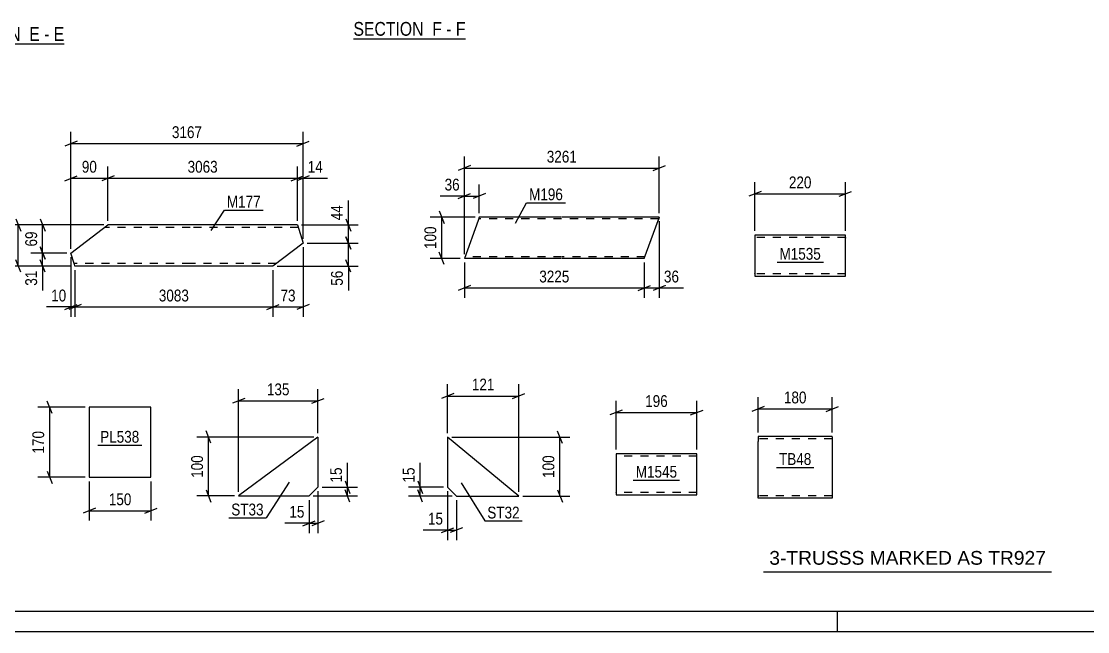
# Model space of a CAD drawing. Header units: millimetres. Extents: x 0 to 841, y 0 to 594.
# Drawn here: x 222.7 to 481.8, y 0 to 148.2 of the extents above; entities that cross this region are included whole.
import ezdxf

# ---------------------------------------------------------------- set-up
doc = ezdxf.new("R2010")
doc.units = ezdxf.units.MM
doc.linetypes.add('DXK_LINE_DOT2', pattern=[3.9198, 1.9599, -1.9599])
doc.styles.add('Arial', font='ARIAL.TTF', dxfattribs={"height": 0.2})
doc.styles.add('Arial Narrow', font='ARIALN.TTF', dxfattribs={"height": 0.2})

# ---------------------------------------------------------------- blocks, each defined once
blk = doc.blocks.new('Unknown-814553173-1135')
at = {"color": 5, "linetype": 'Continuous'}
for p, q in [((5, 5), (836, 5)), ((421, 0), (421, 5)), ((0, 0), (841, 0))]:
    blk.add_line(p, q, dxfattribs=at)
blk = doc.blocks.new('Unknown-814553173-16580')
at = {"color": 7, "linetype": 'Continuous'}
blk.add_line((403, 14.5), (473, 14.5), dxfattribs=at)
at = {"color": 7, "style": 'Arial'}
blk.add_text('3-TRUSSS MARKED AS TR927', height=3.3428, dxfattribs=at).set_placement((404.45, 16.25))
blk = doc.blocks.new('Unknown-814553173-15 - 1250')
at = {"color": 6, "linetype": 'Continuous'}
blk.add_line((205.49, 142.73), (233.13, 142.73), dxfattribs=at)
at = {"color": 0, "linetype": 'Continuous'}
blk.add_wipeout([(223.59, 143.48), (223.59, 146.98), (205.49, 146.98), (205.49, 143.48)], dxfattribs=at)
at = {"color": 7, "linetype": 'Continuous', "style": 'Arial Narrow'}
blk.add_text('SECTION ', height=3.34, dxfattribs=at).set_placement((205.49, 143.48))
at = {"color": 0, "linetype": 'Continuous'}
blk.add_wipeout([(227.2, 143.48), (227.2, 146.98), (224.64, 146.98), (224.64, 143.48)], dxfattribs=at)
blk.add_wipeout([(229.53, 143.48), (229.53, 146.98), (228.25, 146.98), (228.25, 143.48)], dxfattribs=at)
at = {"color": 7, "linetype": 'Continuous', "style": 'Arial Narrow'}
blk.add_text('E', height=3.34, dxfattribs=at).set_placement((224.64, 143.48))
at = {"color": 0, "linetype": 'Continuous'}
blk.add_wipeout([(233.13, 143.48), (233.13, 146.98), (230.58, 146.98), (230.58, 143.48)], dxfattribs=at)
at = {"color": 7, "linetype": 'Continuous', "style": 'Arial Narrow'}
for s, p in [('E', (230.58, 143.48)), ('-', (228.25, 143.48))]:
    blk.add_text(s, height=3.34, dxfattribs=at).set_placement(p)
blk = doc.blocks.new('Unknown-814553173-17 - 6002')
at = {"color": 6, "linetype": 'Continuous'}
blk.add_line((303.41, 143.97), (330.63, 143.97), dxfattribs=at)
at = {"color": 0, "linetype": 'Continuous'}
blk.add_wipeout([(321.52, 144.72), (321.52, 148.22), (303.41, 148.22), (303.41, 144.72)], dxfattribs=at)
at = {"color": 7, "linetype": 'Continuous', "style": 'Arial Narrow'}
blk.add_text('SECTION ', height=3.34, dxfattribs=at).set_placement((303.41, 144.72))
at = {"color": 0, "linetype": 'Continuous'}
blk.add_wipeout([(324.91, 144.72), (324.91, 148.22), (322.57, 148.22), (322.57, 144.72)], dxfattribs=at)
blk.add_wipeout([(327.24, 144.72), (327.24, 148.22), (325.96, 148.22), (325.96, 144.72)], dxfattribs=at)
at = {"color": 7, "linetype": 'Continuous', "style": 'Arial Narrow'}
blk.add_text('F', height=3.34, dxfattribs=at).set_placement((322.57, 144.72))
at = {"color": 0, "linetype": 'Continuous'}
blk.add_wipeout([(330.63, 144.72), (330.63, 148.22), (328.29, 148.22), (328.29, 144.72)], dxfattribs=at)
at = {"color": 7, "linetype": 'Continuous', "style": 'Arial Narrow'}
for s, p in [('F', (328.29, 144.72)), ('-', (325.96, 144.72))]:
    blk.add_text(s, height=3.34, dxfattribs=at).set_placement(p)
blk = doc.blocks.new('Part-814553173-6538 - 6534')
at = {"color": 2, "linetype": 'Continuous'}
for p, q in [((254.21, 54.49), (239.21, 54.49)), ((239.21, 54.49), (239.21, 37.49)), ((254.21, 37.49), (254.21, 54.49)), ((239.21, 37.49), (254.21, 37.49))]:
    blk.add_line(p, q, dxfattribs=at)
blk = doc.blocks.new('Part-814553173-6746 - 6740')
at = {"color": 2, "linetype": 'Continuous'}
for p, q in [((326.29, 47.23), (326.29, 35.09)), ((343.56, 32.94), (326.29, 47.23)), ((326.29, 35.09), (328.43, 32.94)), ((328.43, 32.94), (343.56, 32.94))]:
    blk.add_line(p, q, dxfattribs=at)
blk = doc.blocks.new('Part-814553173-6802 - 6796')
at = {"color": 2, "linetype": 'Continuous'}
for p, q in [((294.77, 47.24), (275.48, 32.95)), ((294.77, 47.24), (294.77, 35.09)), ((294.77, 35.09), (292.62, 32.95)), ((275.48, 32.95), (292.62, 32.95))]:
    blk.add_line(p, q, dxfattribs=at)
blk = doc.blocks.new('Part-814553173-2587 - 2571')
at = {"color": 2, "linetype": 'Continuous'}
for p, q in [((333.69, 99.86), (330.35, 90.66)), ((333.98, 100.66), (333.69, 99.86)), ((353.98, 100.66), (333.98, 100.66)), ((377.72, 100.66), (354.08, 100.66)), ((374.08, 90.66), (377.43, 99.86)), ((377.7, 100.6), (377.43, 99.86)), ((377.7, 100.6), (377.72, 100.66)), ((353.98, 90.66), (330.35, 90.66)), ((374.08, 90.66), (354.08, 90.66))]:
    blk.add_line(p, q, dxfattribs=at)
at = {"color": 7, "linetype": 'DXK_LINE_DOT2'}
for p, q in [((353.98, 100.26), (333.84, 100.26)), ((377.58, 100.26), (354.08, 100.26)), ((377.43, 99.86), (377.64, 100.43)), ((353.98, 91.06), (330.49, 91.06)), ((374.23, 91.06), (354.08, 91.06))]:
    blk.add_line(p, q, dxfattribs=at)
blk = doc.blocks.new('Part-814553173-2301 - 2285')
at = {"color": 2, "linetype": 'Continuous'}
for p, q in [((234.74, 91.93), (243.73, 98.79)), ((263.73, 98.79), (243.73, 98.79)), ((289.8, 98.79), (263.83, 98.79)), ((289.8, 98.79), (291.17, 94.38)), ((291.17, 94.38), (283.83, 88.79)), ((235.61, 89.14), (234.74, 91.93)), ((235.69, 88.88), (235.61, 89.14)), ((235.72, 88.79), (235.69, 88.88)), ((263.73, 88.79), (235.72, 88.79)), ((283.83, 88.79), (263.83, 88.79))]:
    blk.add_line(p, q, dxfattribs=at)
at = {"color": 7, "linetype": 'DXK_LINE_DOT2'}
for p, q in [((263.73, 98.19), (242.94, 98.19)), ((289.99, 98.19), (263.83, 98.19)), ((235.52, 89.43), (235.49, 89.53)), ((263.73, 89.39), (235.53, 89.39)), ((284.62, 89.39), (263.83, 89.39))]:
    blk.add_line(p, q, dxfattribs=at)
blk = doc.blocks.new('Part-814553173-10317 - 10316')
at = {"color": 2, "linetype": 'Continuous'}
for p, q in [((386.84, 43.22), (367.23, 43.22)), ((367.23, 43.22), (367.23, 33.31)), ((386.84, 33.22), (386.84, 43.22)), ((367.23, 33.31), (367.23, 33.22)), ((367.23, 33.22), (386.84, 33.22))]:
    blk.add_line(p, q, dxfattribs=at)
at = {"color": 7, "linetype": 'DXK_LINE_DOT2'}
for p, q in [((386.84, 42.62), (367.23, 42.62)), ((367.23, 33.82), (367.23, 33.86)), ((386.84, 33.82), (367.23, 33.82)), ((386.84, 33.82), (386.84, 33.86))]:
    blk.add_line(p, q, dxfattribs=at)
blk = doc.blocks.new('Part-814553173-10343 - 10342')
at = {"color": 2, "linetype": 'Continuous'}
for p, q in [((422.96, 96.32), (400.95, 96.32)), ((400.95, 96.32), (400.95, 86.41)), ((422.96, 87.52), (422.96, 96.32)), ((400.95, 86.41), (400.95, 86.32)), ((400.95, 86.32), (422.96, 86.32)), ((422.96, 86.32), (422.96, 87.52))]:
    blk.add_line(p, q, dxfattribs=at)
at = {"color": 7, "linetype": 'DXK_LINE_DOT2'}
for p, q in [((422.96, 95.72), (400.95, 95.72)), ((422.96, 95.72), (422.96, 95.67)), ((422.96, 95.67), (422.96, 95.72)), ((422.96, 95.58), (422.96, 95.67)), ((422.96, 95.67), (422.96, 95.58)), ((400.95, 86.92), (400.95, 86.96)), ((422.96, 86.92), (400.95, 86.92)), ((422.96, 86.96), (422.96, 87.29)), ((422.96, 86.92), (422.96, 86.96))]:
    blk.add_line(p, q, dxfattribs=at)
blk = doc.blocks.new('Part-814553173-14918 - 14917')
at = {"color": 2, "linetype": 'Continuous'}
for p, q in [((401.74, 47.39), (401.74, 46.19)), ((419.74, 47.39), (401.74, 47.39)), ((419.74, 47.3), (419.74, 47.39)), ((419.74, 47.3), (419.74, 46.19)), ((401.74, 33.14), (401.74, 46.19)), ((419.74, 46.19), (419.74, 32.39)), ((401.74, 32.49), (401.74, 33.14)), ((401.74, 32.39), (401.74, 32.49)), ((419.74, 32.39), (401.74, 32.39))]:
    blk.add_line(p, q, dxfattribs=at)
at = {"color": 7, "linetype": 'DXK_LINE_DOT2'}
for p, q in [((419.74, 46.79), (401.74, 46.79)), ((419.74, 47.04), (419.74, 46.19)), ((401.74, 33.14), (401.74, 32.75)), ((401.74, 32.99), (401.74, 33.04)), ((419.74, 32.99), (401.74, 32.99)), ((401.74, 32.39), (401.74, 32.39)), ((419.74, 33.04), (419.74, 33.14)), ((419.74, 32.99), (419.74, 33.04)), ((419.74, 32.99), (419.74, 33.04))]:
    blk.add_line(p, q, dxfattribs=at)
blk = doc.blocks.new('StraightDimension-814553173-6540 - 6534')
at = {"color": 7, "linetype": 'Continuous'}
for p, q in [((238.21, 54.49), (226.75, 54.49)), ((230.2, 52.99), (229, 55.99)), ((229.6, 37.49), (229.6, 54.49)), ((229, 38.99), (230.2, 35.99)), ((238.21, 37.49), (226.75, 37.49))]:
    blk.add_line(p, q, dxfattribs=at)
at = {"color": 0}
blk.add_wipeout([(228.85, 49.34), (224.65, 49.34), (224.65, 42.65), (228.85, 42.65)], dxfattribs=at)
at = {"color": 3, "style": 'Arial Narrow'}
blk.add_text('170', height=2.863, rotation=90.0002, dxfattribs=at).set_placement((228.25, 43.25))
blk = doc.blocks.new('StraightDimension-814553173-6551 - 6534')
at = {"color": 7, "linetype": 'Continuous'}
for p, q in [((239.21, 36.49), (239.21, 26.96)), ((254.21, 36.49), (254.21, 26.96)), ((240.71, 29.96), (237.71, 28.76)), ((239.21, 29.36), (254.21, 29.36)), ((252.71, 28.76), (255.71, 29.96))]:
    blk.add_line(p, q, dxfattribs=at)
at = {"color": 0}
blk.add_wipeout([(250.05, 30.11), (250.05, 34.31), (243.37, 34.31), (243.37, 30.11)], dxfattribs=at)
at = {"color": 3, "style": 'Arial Narrow'}
blk.add_text('150', height=2.863, dxfattribs=at).set_placement((243.97, 30.71))
blk = doc.blocks.new('StraightDimension-814553173-6780 - 6740')
at = {"color": 7, "linetype": 'Continuous'}
for p, q in [((327.29, 47.23), (355.96, 47.23)), ((354.16, 45.73), (352.96, 48.73)), ((353.56, 32.94), (353.56, 47.23)), ((352.96, 34.44), (354.16, 31.44)), ((344.56, 32.94), (355.96, 32.94))]:
    blk.add_line(p, q, dxfattribs=at)
at = {"color": 0}
blk.add_wipeout([(352.81, 43.43), (348.61, 43.43), (348.61, 36.74), (352.81, 36.74)], dxfattribs=at)
at = {"color": 3, "style": 'Arial Narrow'}
blk.add_text('100', height=2.863, rotation=90.0002, dxfattribs=at).set_placement((352.21, 37.34))
blk = doc.blocks.new('StraightDimension-814553173-6748 - 6740')
at = {"color": 7, "linetype": 'Continuous'}
for p, q in [((326.29, 34.09), (326.29, 22.25)), ((328.43, 31.94), (328.43, 22.25)), ((324.79, 24.05), (327.79, 25.25)), ((326.29, 24.65), (328.43, 24.65)), ((329.93, 25.25), (326.93, 24.05))]:
    blk.add_line(p, q, dxfattribs=at)
at = {"color": 0}
blk.add_wipeout([(325.76, 25.4), (325.76, 29.6), (320.91, 29.6), (320.91, 25.4)], dxfattribs=at)
at = {"color": 7, "linetype": 'Continuous'}
blk.add_line((326.29, 24.65), (320.38, 24.65), dxfattribs=at)
blk.add_line((326.29, 24.65), (320.38, 24.65), dxfattribs=at)
at = {"color": 3, "style": 'Arial Narrow'}
blk.add_text('15', height=2.863, dxfattribs=at).set_placement((321.51, 26))
blk = doc.blocks.new('StraightDimension-814553173-6759 - 6740')
at = {"color": 7, "linetype": 'Continuous'}
for p, q in [((326.29, 48.23), (326.29, 60.08)), ((343.56, 33.94), (343.56, 60.08)), ((327.79, 57.83), (324.79, 56.63)), ((326.29, 57.23), (343.56, 57.23)), ((342.06, 56.63), (345.06, 57.83))]:
    blk.add_line(p, q, dxfattribs=at)
at = {"color": 0}
blk.add_wipeout([(338.27, 57.98), (338.27, 62.18), (331.58, 62.18), (331.58, 57.98)], dxfattribs=at)
at = {"color": 3, "style": 'Arial Narrow'}
blk.add_text('121', height=2.863, dxfattribs=at).set_placement((332.18, 58.58))
blk = doc.blocks.new('StraightDimension-814553173-6769 - 6740')
at = {"color": 7, "linetype": 'Continuous'}
for p, q in [((319.01, 36.59), (320.21, 33.59)), ((325.29, 35.09), (316.76, 35.09)), ((320.21, 31.44), (319.01, 34.44)), ((319.61, 32.94), (319.61, 35.09)), ((327.43, 32.94), (316.76, 32.94))]:
    blk.add_line(p, q, dxfattribs=at)
at = {"color": 0}
blk.add_wipeout([(318.86, 40.47), (314.66, 40.47), (314.66, 35.61), (318.86, 35.61)], dxfattribs=at)
at = {"color": 7, "linetype": 'Continuous'}
blk.add_line((319.61, 35.09), (319.61, 40.99), dxfattribs=at)
blk.add_line((319.61, 35.09), (319.61, 40.99), dxfattribs=at)
at = {"color": 3, "style": 'Arial Narrow'}
blk.add_text('15', height=2.863, rotation=90.0002, dxfattribs=at).set_placement((318.26, 36.21))
blk = doc.blocks.new('StraightDimension-814553173-6828 - 6796')
at = {"color": 7, "linetype": 'Continuous'}
for p, q in [((275.48, 33.95), (275.48, 58.91)), ((294.77, 48.24), (294.77, 58.91)), ((276.98, 56.66), (273.98, 55.46)), ((275.48, 56.06), (294.77, 56.06)), ((293.27, 55.46), (296.27, 56.66))]:
    blk.add_line(p, q, dxfattribs=at)
at = {"color": 0}
blk.add_wipeout([(288.47, 56.81), (288.47, 61.01), (281.78, 61.01), (281.78, 56.81)], dxfattribs=at)
at = {"color": 3, "style": 'Arial Narrow'}
blk.add_text('135', height=2.863, dxfattribs=at).set_placement((282.38, 57.41))
blk = doc.blocks.new('StraightDimension-814553173-6804 - 6796')
at = {"color": 7, "linetype": 'Continuous'}
for p, q in [((301.36, 36.59), (302.56, 33.59)), ((295.77, 35.09), (304.36, 35.09)), ((302.56, 31.45), (301.36, 34.45)), ((301.96, 32.95), (301.96, 35.09)), ((293.62, 32.95), (304.36, 32.95))]:
    blk.add_line(p, q, dxfattribs=at)
at = {"color": 0}
blk.add_wipeout([(301.21, 40.48), (297.01, 40.48), (297.01, 35.62), (301.21, 35.62)], dxfattribs=at)
at = {"color": 7, "linetype": 'Continuous'}
blk.add_line((301.96, 35.09), (301.96, 41), dxfattribs=at)
blk.add_line((301.96, 35.09), (301.96, 41), dxfattribs=at)
at = {"color": 3, "style": 'Arial Narrow'}
blk.add_text('15', height=2.863, rotation=90.0002, dxfattribs=at).set_placement((300.61, 36.22))
blk = doc.blocks.new('StraightDimension-814553173-6840 - 6796')
at = {"color": 7, "linetype": 'Continuous'}
for p, q in [((294.77, 34.09), (294.77, 23.94)), ((292.62, 31.95), (292.62, 23.94)), ((291.12, 25.74), (294.12, 26.94)), ((292.62, 26.34), (294.77, 26.34)), ((296.27, 26.94), (293.27, 25.74))]:
    blk.add_line(p, q, dxfattribs=at)
at = {"color": 0}
blk.add_wipeout([(292.1, 27.09), (292.1, 31.29), (287.24, 31.29), (287.24, 27.09)], dxfattribs=at)
at = {"color": 7, "linetype": 'Continuous'}
blk.add_line((292.62, 26.34), (286.72, 26.34), dxfattribs=at)
blk.add_line((292.62, 26.34), (286.72, 26.34), dxfattribs=at)
at = {"color": 3, "style": 'Arial Narrow'}
blk.add_text('15', height=2.863, dxfattribs=at).set_placement((287.84, 27.69))
blk = doc.blocks.new('StraightDimension-814553173-6816 - 6796')
at = {"color": 7, "linetype": 'Continuous'}
for p, q in [((293.77, 47.24), (265.34, 47.24)), ((268.79, 45.74), (267.59, 48.74)), ((268.19, 32.95), (268.19, 47.24)), ((267.59, 34.45), (268.79, 31.45)), ((274.48, 32.95), (265.34, 32.95))]:
    blk.add_line(p, q, dxfattribs=at)
at = {"color": 0}
blk.add_wipeout([(267.44, 43.44), (263.24, 43.44), (263.24, 36.75), (267.44, 36.75)], dxfattribs=at)
at = {"color": 3, "style": 'Arial Narrow'}
blk.add_text('100', height=2.863, rotation=90.0002, dxfattribs=at).set_placement((266.84, 37.35))
blk = doc.blocks.new('StraightDimension-814553173-14843 - 2571')
at = {"color": 7, "linetype": 'Continuous'}
for p, q in [((330.35, 91.66), (330.35, 115.42)), ((377.72, 101.66), (377.72, 115.42)), ((331.85, 113.17), (328.85, 111.97)), ((330.35, 112.57), (377.72, 112.57)), ((376.22, 111.97), (379.22, 113.17))]:
    blk.add_line(p, q, dxfattribs=at)
at = {"color": 0}
blk.add_wipeout([(358.29, 113.32), (358.29, 117.52), (349.78, 117.52), (349.78, 113.32)], dxfattribs=at)
at = {"color": 3, "style": 'Arial Narrow'}
blk.add_text('3261', height=2.863, dxfattribs=at).set_placement((350.38, 113.92))
blk = doc.blocks.new('StraightDimension-814553173-2590 - 2571')
at = {"color": 7, "linetype": 'Continuous'}
for p, q in [((330.35, 89.66), (330.35, 81.06)), ((374.08, 89.66), (374.08, 81.06)), ((331.85, 84.06), (328.85, 82.86)), ((330.35, 83.46), (374.08, 83.46)), ((372.58, 82.86), (375.58, 84.06))]:
    blk.add_line(p, q, dxfattribs=at)
at = {"color": 0}
blk.add_wipeout([(356.47, 84.21), (356.47, 88.41), (347.96, 88.41), (347.96, 84.21)], dxfattribs=at)
at = {"color": 3, "style": 'Arial Narrow'}
blk.add_text('3225', height=2.863, dxfattribs=at).set_placement((348.56, 84.81))
blk = doc.blocks.new('StraightDimension-814553173-2615 - 2571')
at = {"color": 7, "linetype": 'Continuous'}
for p, q in [((328.85, 105.18), (331.85, 106.38)), ((330.35, 91.66), (330.35, 108.63)), ((335.48, 106.38), (332.48, 105.18)), ((333.98, 101.66), (333.98, 108.63)), ((330.35, 105.78), (333.98, 105.78))]:
    blk.add_line(p, q, dxfattribs=at)
at = {"color": 0}
blk.add_wipeout([(329.82, 106.53), (329.82, 110.73), (324.96, 110.73), (324.96, 106.53)], dxfattribs=at)
at = {"color": 7, "linetype": 'Continuous'}
blk.add_line((330.35, 105.78), (324.44, 105.78), dxfattribs=at)
blk.add_line((330.35, 105.78), (324.44, 105.78), dxfattribs=at)
at = {"color": 3, "style": 'Arial Narrow'}
blk.add_text('36', height=2.863, dxfattribs=at).set_placement((325.56, 107.13))
blk = doc.blocks.new('StraightDimension-814553173-2602 - 2571')
at = {"color": 7, "linetype": 'Continuous'}
for p, q in [((377.72, 99.66), (377.72, 81.06)), ((374.08, 89.66), (374.08, 81.06)), ((372.58, 82.86), (375.58, 84.06)), ((374.08, 83.46), (377.72, 83.46)), ((379.22, 84.06), (376.22, 82.86))]:
    blk.add_line(p, q, dxfattribs=at)
at = {"color": 0}
blk.add_wipeout([(383.11, 84.21), (383.11, 88.41), (378.25, 88.41), (378.25, 84.21)], dxfattribs=at)
at = {"color": 7, "linetype": 'Continuous'}
blk.add_line((377.72, 83.46), (383.63, 83.46), dxfattribs=at)
blk.add_line((377.72, 83.46), (383.63, 83.46), dxfattribs=at)
at = {"color": 3, "style": 'Arial Narrow'}
blk.add_text('36', height=2.863, dxfattribs=at).set_placement((378.85, 84.81))
blk = doc.blocks.new('StraightDimension-814553173-2640 - 2571')
at = {"color": 7, "linetype": 'Continuous'}
for p, q in [((324.26, 102.16), (325.46, 99.16)), ((332.98, 100.66), (322.01, 100.66)), ((324.86, 90.66), (324.86, 100.66)), ((325.46, 89.16), (324.26, 92.16)), ((329.35, 90.66), (322.01, 90.66))]:
    blk.add_line(p, q, dxfattribs=at)
at = {"color": 0}
blk.add_wipeout([(324.11, 99), (319.91, 99), (319.91, 92.32), (324.11, 92.32)], dxfattribs=at)
at = {"color": 3, "style": 'Arial Narrow'}
blk.add_text('100', height=2.863, rotation=90.0002, dxfattribs=at).set_placement((323.51, 92.92))
blk = doc.blocks.new('StraightDimension-814553173-2438 - 2285')
at = {"color": 7, "linetype": 'Continuous'}
for p, q in [((234.74, 92.93), (234.74, 112.97)), ((243.73, 99.79), (243.73, 112.97)), ((233.24, 109.52), (236.24, 110.72)), ((234.74, 110.12), (243.73, 110.12)), ((245.23, 110.72), (242.23, 109.52))]:
    blk.add_line(p, q, dxfattribs=at)
at = {"color": 0}
blk.add_wipeout([(241.66, 110.87), (241.66, 115.07), (236.81, 115.07), (236.81, 110.87)], dxfattribs=at)
at = {"color": 3, "style": 'Arial Narrow'}
blk.add_text('90', height=2.863, dxfattribs=at).set_placement((237.41, 111.47))
blk = doc.blocks.new('StraightDimension-814553173-2304 - 2285')
at = {"color": 7, "linetype": 'Continuous'}
for p, q in [((242.73, 98.79), (219.11, 98.79)), ((221.36, 100.29), (222.56, 97.29)), ((221.96, 88.79), (221.96, 98.79)), ((234.72, 88.79), (219.11, 88.79)), ((222.56, 87.29), (221.36, 90.29))]:
    blk.add_line(p, q, dxfattribs=at)
at = {"color": 0}
blk.add_wipeout([(221.21, 97.13), (217.01, 97.13), (217.01, 90.45), (221.21, 90.45)], dxfattribs=at)
at = {"color": 3, "style": 'Arial Narrow'}
blk.add_text('100', height=2.863, rotation=90.0002, dxfattribs=at).set_placement((220.61, 91.05))
blk = doc.blocks.new('StraightDimension-814553173-2339 - 2285')
at = {"color": 7, "linetype": 'Continuous'}
for p, q in [((301.57, 95.88), (302.77, 92.88)), ((292.17, 94.38), (304.57, 94.38)), ((302.17, 88.79), (302.17, 94.38)), ((284.83, 88.79), (304.57, 88.79)), ((302.77, 87.29), (301.57, 90.29))]:
    blk.add_line(p, q, dxfattribs=at)
at = {"color": 0}
blk.add_wipeout([(301.42, 88.26), (297.22, 88.26), (297.22, 83.41), (301.42, 83.41)], dxfattribs=at)
at = {"color": 7, "linetype": 'Continuous'}
blk.add_line((302.17, 88.79), (302.17, 82.88), dxfattribs=at)
blk.add_line((302.17, 88.79), (302.17, 82.88), dxfattribs=at)
at = {"color": 3, "style": 'Arial Narrow'}
blk.add_text('56', height=2.863, rotation=90.0002, dxfattribs=at).set_placement((300.82, 84.01))
blk = doc.blocks.new('StraightDimension-814553173-2556 - 2285')
at = {"color": 7, "linetype": 'Continuous'}
for p, q in [((234.74, 92.93), (234.74, 121.37)), ((291.17, 95.38), (291.17, 121.37)), ((236.24, 119.12), (233.24, 117.92)), ((234.74, 118.52), (291.17, 118.52)), ((289.67, 117.92), (292.67, 119.12))]:
    blk.add_line(p, q, dxfattribs=at)
at = {"color": 0}
blk.add_wipeout([(267.21, 119.27), (267.21, 123.47), (258.7, 123.47), (258.7, 119.27)], dxfattribs=at)
at = {"color": 3, "style": 'Arial Narrow'}
blk.add_text('3167', height=2.863, dxfattribs=at).set_placement((259.3, 119.87))
blk = doc.blocks.new('StraightDimension-814553173-2364 - 2285')
at = {"color": 7, "linetype": 'Continuous'}
for p, q in [((290.8, 98.79), (304.57, 98.79)), ((301.57, 100.29), (302.77, 97.29)), ((302.17, 94.38), (302.17, 98.79)), ((302.77, 92.88), (301.57, 95.88)), ((292.17, 94.38), (304.57, 94.38))]:
    blk.add_line(p, q, dxfattribs=at)
at = {"color": 0}
blk.add_wipeout([(301.42, 104.17), (297.22, 104.17), (297.22, 99.31), (301.42, 99.31)], dxfattribs=at)
at = {"color": 7, "linetype": 'Continuous'}
blk.add_line((302.17, 98.79), (302.17, 104.69), dxfattribs=at)
blk.add_line((302.17, 98.79), (302.17, 104.69), dxfattribs=at)
at = {"color": 3, "style": 'Arial Narrow'}
blk.add_text('44', height=2.863, rotation=90.0002, dxfattribs=at).set_placement((300.82, 99.91))
blk = doc.blocks.new('StraightDimension-814553173-2413 - 2285')
at = {"color": 7, "linetype": 'Continuous'}
for p, q in [((227.28, 93.43), (228.48, 90.43)), ((233.74, 91.93), (225.03, 91.93)), ((227.88, 88.79), (227.88, 91.93)), ((234.72, 88.79), (225.03, 88.79)), ((228.48, 87.29), (227.28, 90.29))]:
    blk.add_line(p, q, dxfattribs=at)
at = {"color": 0}
blk.add_wipeout([(227.13, 88.26), (222.93, 88.26), (222.93, 83.41), (227.13, 83.41)], dxfattribs=at)
at = {"color": 7, "linetype": 'Continuous'}
blk.add_line((227.88, 88.79), (227.88, 82.88), dxfattribs=at)
blk.add_line((227.88, 88.79), (227.88, 82.88), dxfattribs=at)
at = {"color": 3, "style": 'Arial Narrow'}
blk.add_text('31', height=2.863, rotation=90.0002, dxfattribs=at).set_placement((226.53, 84.01))
blk = doc.blocks.new('StraightDimension-814553173-2389 - 2285')
at = {"color": 7, "linetype": 'Continuous'}
for p, q in [((242.73, 98.79), (225.03, 98.79)), ((227.28, 100.29), (228.48, 97.29)), ((227.88, 91.93), (227.88, 98.79)), ((228.48, 90.43), (227.28, 93.43)), ((233.74, 91.93), (225.03, 91.93))]:
    blk.add_line(p, q, dxfattribs=at)
at = {"color": 0}
blk.add_wipeout([(227.13, 97.79), (222.93, 97.79), (222.93, 92.93), (227.13, 92.93)], dxfattribs=at)
at = {"color": 3, "style": 'Arial Narrow'}
blk.add_text('69', height=2.863, rotation=90.0002, dxfattribs=at).set_placement((226.53, 93.53))
blk = doc.blocks.new('StraightDimension-814553173-2455 - 2285')
at = {"color": 7, "linetype": 'Continuous'}
for p, q in [((243.73, 99.79), (243.73, 112.97)), ((289.8, 99.79), (289.8, 112.97)), ((245.23, 110.72), (242.23, 109.52)), ((243.73, 110.12), (289.8, 110.12)), ((288.3, 109.52), (291.3, 110.72))]:
    blk.add_line(p, q, dxfattribs=at)
at = {"color": 0}
blk.add_wipeout([(271.02, 110.87), (271.02, 115.07), (262.51, 115.07), (262.51, 110.87)], dxfattribs=at)
at = {"color": 3, "style": 'Arial Narrow'}
blk.add_text('3063', height=2.863, dxfattribs=at).set_placement((263.11, 111.47))
blk = doc.blocks.new('StraightDimension-814553173-2479 - 2285')
at = {"color": 7, "linetype": 'Continuous'}
for p, q in [((289.8, 99.79), (289.8, 112.97)), ((291.17, 95.38), (291.17, 112.97)), ((288.3, 109.52), (291.3, 110.72)), ((292.67, 110.72), (289.67, 109.52)), ((289.8, 110.12), (291.17, 110.12))]:
    blk.add_line(p, q, dxfattribs=at)
at = {"color": 0}
blk.add_wipeout([(296.56, 110.87), (296.56, 115.07), (291.7, 115.07), (291.7, 110.87)], dxfattribs=at)
at = {"color": 7, "linetype": 'Continuous'}
blk.add_line((291.17, 110.12), (297.08, 110.12), dxfattribs=at)
blk.add_line((291.17, 110.12), (297.08, 110.12), dxfattribs=at)
at = {"color": 3, "style": 'Arial Narrow'}
blk.add_text('14', height=2.863, dxfattribs=at).set_placement((292.3, 111.47))
blk = doc.blocks.new('StraightDimension-814553173-2497 - 2285')
at = {"color": 7, "linetype": 'Continuous'}
for p, q in [((234.74, 90.93), (234.74, 76.45)), ((235.72, 87.79), (235.72, 76.45)), ((233.24, 78.25), (236.24, 79.45)), ((237.22, 79.45), (234.22, 78.25)), ((234.74, 78.85), (235.72, 78.85))]:
    blk.add_line(p, q, dxfattribs=at)
at = {"color": 0}
blk.add_wipeout([(234.21, 79.6), (234.21, 83.8), (229.36, 83.8), (229.36, 79.6)], dxfattribs=at)
at = {"color": 7, "linetype": 'Continuous'}
blk.add_line((234.74, 78.85), (228.83, 78.85), dxfattribs=at)
blk.add_line((234.74, 78.85), (228.83, 78.85), dxfattribs=at)
at = {"color": 3, "style": 'Arial Narrow'}
blk.add_text('10', height=2.863, dxfattribs=at).set_placement((229.96, 80.2))
blk = doc.blocks.new('StraightDimension-814553173-2514 - 2285')
at = {"color": 7, "linetype": 'Continuous'}
for p, q in [((235.72, 87.79), (235.72, 76.45)), ((283.83, 87.79), (283.83, 76.45)), ((237.22, 79.45), (234.22, 78.25)), ((235.72, 78.85), (283.83, 78.85)), ((282.33, 78.25), (285.33, 79.45))]:
    blk.add_line(p, q, dxfattribs=at)
at = {"color": 0}
blk.add_wipeout([(264.03, 79.6), (264.03, 83.8), (255.52, 83.8), (255.52, 79.6)], dxfattribs=at)
at = {"color": 3, "style": 'Arial Narrow'}
blk.add_text('3083', height=2.863, dxfattribs=at).set_placement((256.12, 80.2))
blk = doc.blocks.new('StraightDimension-814553173-2538 - 2285')
at = {"color": 7, "linetype": 'Continuous'}
for p, q in [((291.17, 93.38), (291.17, 76.45)), ((283.83, 87.79), (283.83, 76.45)), ((282.33, 78.25), (285.33, 79.45)), ((283.83, 78.85), (291.17, 78.85)), ((292.67, 79.45), (289.67, 78.25))]:
    blk.add_line(p, q, dxfattribs=at)
at = {"color": 0}
blk.add_wipeout([(289.93, 79.6), (289.93, 83.8), (285.08, 83.8), (285.08, 79.6)], dxfattribs=at)
at = {"color": 3, "style": 'Arial Narrow'}
blk.add_text('73', height=2.863, dxfattribs=at).set_placement((285.68, 80.2))
blk = doc.blocks.new('StraightDimension-814553173-10319 - 10316')
at = {"color": 7, "linetype": 'Continuous'}
for p, q in [((367.23, 44.22), (367.23, 56.07)), ((386.84, 44.22), (386.84, 56.07)), ((368.73, 53.82), (365.73, 52.62)), ((367.23, 53.22), (386.84, 53.22)), ((385.34, 52.62), (388.34, 53.82))]:
    blk.add_line(p, q, dxfattribs=at)
at = {"color": 0}
blk.add_wipeout([(380.38, 53.97), (380.38, 58.17), (373.69, 58.17), (373.69, 53.97)], dxfattribs=at)
at = {"color": 3, "style": 'Arial Narrow'}
blk.add_text('196', height=2.863, dxfattribs=at).set_placement((374.29, 54.57))
blk = doc.blocks.new('StraightDimension-814553173-10345 - 10342')
at = {"color": 7, "linetype": 'Continuous'}
for p, q in [((400.95, 97.32), (400.95, 109.17)), ((422.96, 97.32), (422.96, 109.17)), ((402.45, 106.92), (399.45, 105.72)), ((400.95, 106.32), (422.96, 106.32)), ((421.46, 105.72), (424.46, 106.92))]:
    blk.add_line(p, q, dxfattribs=at)
at = {"color": 0}
blk.add_wipeout([(415.3, 107.07), (415.3, 111.27), (408.61, 111.27), (408.61, 107.07)], dxfattribs=at)
at = {"color": 3, "style": 'Arial Narrow'}
blk.add_text('220', height=2.863, dxfattribs=at).set_placement((409.21, 107.67))
blk = doc.blocks.new('StraightDimension-814553173-15034 - 14917')
at = {"color": 7, "linetype": 'Continuous'}
for p, q in [((403.24, 54.69), (400.24, 53.49)), ((401.74, 48.39), (401.74, 56.94)), ((418.24, 53.49), (421.24, 54.69)), ((419.74, 48.39), (419.74, 56.94)), ((401.74, 54.09), (419.74, 54.09))]:
    blk.add_line(p, q, dxfattribs=at)
at = {"color": 0}
blk.add_wipeout([(414.08, 54.84), (414.08, 59.04), (407.4, 59.04), (407.4, 54.84)], dxfattribs=at)
at = {"color": 3, "style": 'Arial Narrow'}
blk.add_text('180', height=2.863, dxfattribs=at).set_placement((408, 55.44))
blk = doc.blocks.new('Mark-814553173-6536 - 6534')
at = {"color": 0}
blk.add_wipeout([(251.38, 45.89), (251.38, 48.89), (241.87, 48.89), (241.87, 45.89)], dxfattribs=at)
blk.add_wipeout([(251.38, 45.89), (251.38, 48.89), (241.87, 48.89), (241.87, 45.89)], dxfattribs=at)
at = {"color": 30, "linetype": 'Continuous'}
blk.add_line((241.27, 45.29), (251.98, 45.29), dxfattribs=at)
at = {"color": 3, "style": 'Arial Narrow'}
blk.add_text('PL538', height=2.863, dxfattribs=at).set_placement((241.87, 45.89))
blk = doc.blocks.new('Mark-814553173-6742 - 6740')
at = {"color": 0}
blk.add_wipeout([(343.78, 27.49), (343.78, 30.49), (335.93, 30.49), (335.93, 27.49)], dxfattribs=at)
blk.add_wipeout([(343.78, 27.49), (343.78, 30.49), (335.93, 30.49), (335.93, 27.49)], dxfattribs=at)
at = {"color": 30, "linetype": 'Continuous'}
for p, q in [((329.56, 36.17), (335.33, 26.89)), ((335.33, 26.89), (344.38, 26.89))]:
    blk.add_line(p, q, dxfattribs=at)
at = {"color": 3, "style": 'Arial Narrow'}
blk.add_text('ST32', height=2.863, dxfattribs=at).set_placement((335.93, 27.49))
blk = doc.blocks.new('Mark-814553173-6798 - 6796')
at = {"color": 0}
blk.add_wipeout([(281.57, 28.23), (281.57, 31.23), (273.72, 31.23), (273.72, 28.23)], dxfattribs=at)
blk.add_wipeout([(281.57, 28.23), (281.57, 31.23), (273.72, 31.23), (273.72, 28.23)], dxfattribs=at)
at = {"color": 30, "linetype": 'Continuous'}
for p in [(287.8, 36.29), (273.12, 27.63)]:
    blk.add_line(p, (282.17, 27.63), dxfattribs=at)
at = {"color": 3, "style": 'Arial Narrow'}
blk.add_text('ST33', height=2.863, dxfattribs=at).set_placement((273.72, 28.23))
blk = doc.blocks.new('Mark-814553173-2583 - 2571')
at = {"color": 0}
blk.add_wipeout([(354.31, 104.77), (354.31, 107.77), (346.08, 107.77), (346.08, 104.77)], dxfattribs=at)
blk.add_wipeout([(354.31, 104.77), (354.31, 107.77), (346.08, 107.77), (346.08, 104.77)], dxfattribs=at)
at = {"color": 30, "linetype": 'Continuous'}
for p, q in [((342.75, 99.17), (345.48, 104.17)), ((345.48, 104.17), (354.91, 104.17))]:
    blk.add_line(p, q, dxfattribs=at)
at = {"color": 3, "style": 'Arial Narrow'}
blk.add_text('M196', height=2.863, dxfattribs=at).set_placement((346.08, 104.77))
blk = doc.blocks.new('Mark-814553173-2297 - 2285')
at = {"color": 0}
blk.add_wipeout([(280.86, 102.98), (280.86, 105.98), (272.64, 105.98), (272.64, 102.98)], dxfattribs=at)
blk.add_wipeout([(280.86, 102.98), (280.86, 105.98), (272.64, 105.98), (272.64, 102.98)], dxfattribs=at)
at = {"color": 30, "linetype": 'Continuous'}
for p, q in [((268.81, 97.45), (272.04, 102.38)), ((272.04, 102.38), (281.46, 102.38))]:
    blk.add_line(p, q, dxfattribs=at)
at = {"color": 3, "style": 'Arial Narrow'}
blk.add_text('M177', height=2.863, dxfattribs=at).set_placement((272.64, 102.98))
blk = doc.blocks.new('Mark-814553173-10322 - 10316')
at = {"color": 0}
blk.add_wipeout([(382.06, 37.4), (382.06, 40.4), (372.01, 40.4), (372.01, 37.4)], dxfattribs=at)
blk.add_wipeout([(382.06, 37.4), (382.06, 40.4), (372.01, 40.4), (372.01, 37.4)], dxfattribs=at)
at = {"color": 30, "linetype": 'Continuous'}
blk.add_line((371.41, 36.8), (382.66, 36.8), dxfattribs=at)
at = {"color": 3, "style": 'Arial Narrow'}
blk.add_text('M1545', height=2.863, dxfattribs=at).set_placement((372.01, 37.4))
blk = doc.blocks.new('Mark-814553173-10348 - 10342')
at = {"color": 0}
blk.add_wipeout([(416.98, 90.33), (416.98, 93.33), (406.93, 93.33), (406.93, 90.33)], dxfattribs=at)
blk.add_wipeout([(416.98, 90.33), (416.98, 93.33), (406.93, 93.33), (406.93, 90.33)], dxfattribs=at)
at = {"color": 30, "linetype": 'Continuous'}
blk.add_line((406.33, 89.73), (417.58, 89.73), dxfattribs=at)
at = {"color": 3, "style": 'Arial Narrow'}
blk.add_text('M1535', height=2.863, dxfattribs=at).set_placement((406.93, 90.33))
blk = doc.blocks.new('Mark-814553173-15037 - 14917')
at = {"color": 0}
blk.add_wipeout([(414.67, 40.49), (414.67, 43.49), (406.81, 43.49), (406.81, 40.49)], dxfattribs=at)
blk.add_wipeout([(414.67, 40.49), (414.67, 43.49), (406.81, 43.49), (406.81, 40.49)], dxfattribs=at)
at = {"color": 30, "linetype": 'Continuous'}
blk.add_line((406.21, 39.89), (415.27, 39.89), dxfattribs=at)
at = {"color": 3, "style": 'Arial Narrow'}
blk.add_text('TB48', height=2.863, dxfattribs=at).set_placement((406.81, 40.49))

msp = doc.modelspace()

# ---------------------------------------------------------------- block references
for name in ['Unknown-814553173-1135', 'Part-814553173-2301 - 2285', 'Part-814553173-2587 - 2571', 'Part-814553173-10343 - 10342', 'Part-814553173-6538 - 6534', 'Part-814553173-6802 - 6796', 'Part-814553173-6746 - 6740', 'Part-814553173-14918 - 14917', 'Part-814553173-10317 - 10316', 'Unknown-814553173-16580']:
    msp.add_blockref(name, (0, 0))

# ---------------------------------------------------------------- next in the draw order: block references
for name in ['Unknown-814553173-17 - 6002', 'Unknown-814553173-15 - 1250', 'StraightDimension-814553173-14843 - 2571', 'StraightDimension-814553173-2438 - 2285', 'StraightDimension-814553173-10345 - 10342', 'StraightDimension-814553173-2339 - 2285', 'Mark-814553173-10348 - 10342', 'StraightDimension-814553173-2590 - 2571', 'StraightDimension-814553173-6828 - 6796', 'StraightDimension-814553173-10319 - 10316', 'StraightDimension-814553173-15034 - 14917', 'StraightDimension-814553173-6540 - 6534', 'Mark-814553173-6536 - 6534', 'StraightDimension-814553173-6780 - 6740', 'Mark-814553173-15037 - 14917', 'Mark-814553173-10322 - 10316']:
    msp.add_blockref(name, (0, 0))

# ---------------------------------------------------------------- next in the draw order: block references
for name in ['StraightDimension-814553173-2615 - 2571', 'Mark-814553173-2583 - 2571', 'StraightDimension-814553173-2304 - 2285', 'StraightDimension-814553173-2602 - 2571', 'StraightDimension-814553173-6804 - 6796', 'StraightDimension-814553173-6551 - 6534', 'StraightDimension-814553173-6748 - 6740']:
    msp.add_blockref(name, (0, 0))

# ---------------------------------------------------------------- next in the draw order: block references
for name in ['StraightDimension-814553173-2556 - 2285', 'StraightDimension-814553173-2640 - 2571', 'StraightDimension-814553173-6759 - 6740', 'StraightDimension-814553173-6840 - 6796']:
    msp.add_blockref(name, (0, 0))

# ---------------------------------------------------------------- next in the draw order: block references
for name in ['StraightDimension-814553173-2364 - 2285', 'StraightDimension-814553173-2413 - 2285', 'StraightDimension-814553173-6816 - 6796', 'StraightDimension-814553173-6769 - 6740', 'Mark-814553173-6742 - 6740']:
    msp.add_blockref(name, (0, 0))

# ---------------------------------------------------------------- next in the draw order: block references
for name in ['StraightDimension-814553173-2389 - 2285', 'Mark-814553173-6798 - 6796']:
    msp.add_blockref(name, (0, 0))

# ---------------------------------------------------------------- next in the draw order: block references
for name in ['StraightDimension-814553173-2455 - 2285', 'StraightDimension-814553173-2497 - 2285']:
    msp.add_blockref(name, (0, 0))

# ---------------------------------------------------------------- next in the draw order: block references
for name in ['StraightDimension-814553173-2479 - 2285', 'Mark-814553173-2297 - 2285', 'StraightDimension-814553173-2514 - 2285']:
    msp.add_blockref(name, (0, 0))

# ---------------------------------------------------------------- next in the draw order: block references
msp.add_blockref('StraightDimension-814553173-2538 - 2285', (0, 0))

doc.saveas('drawing.dxf')
